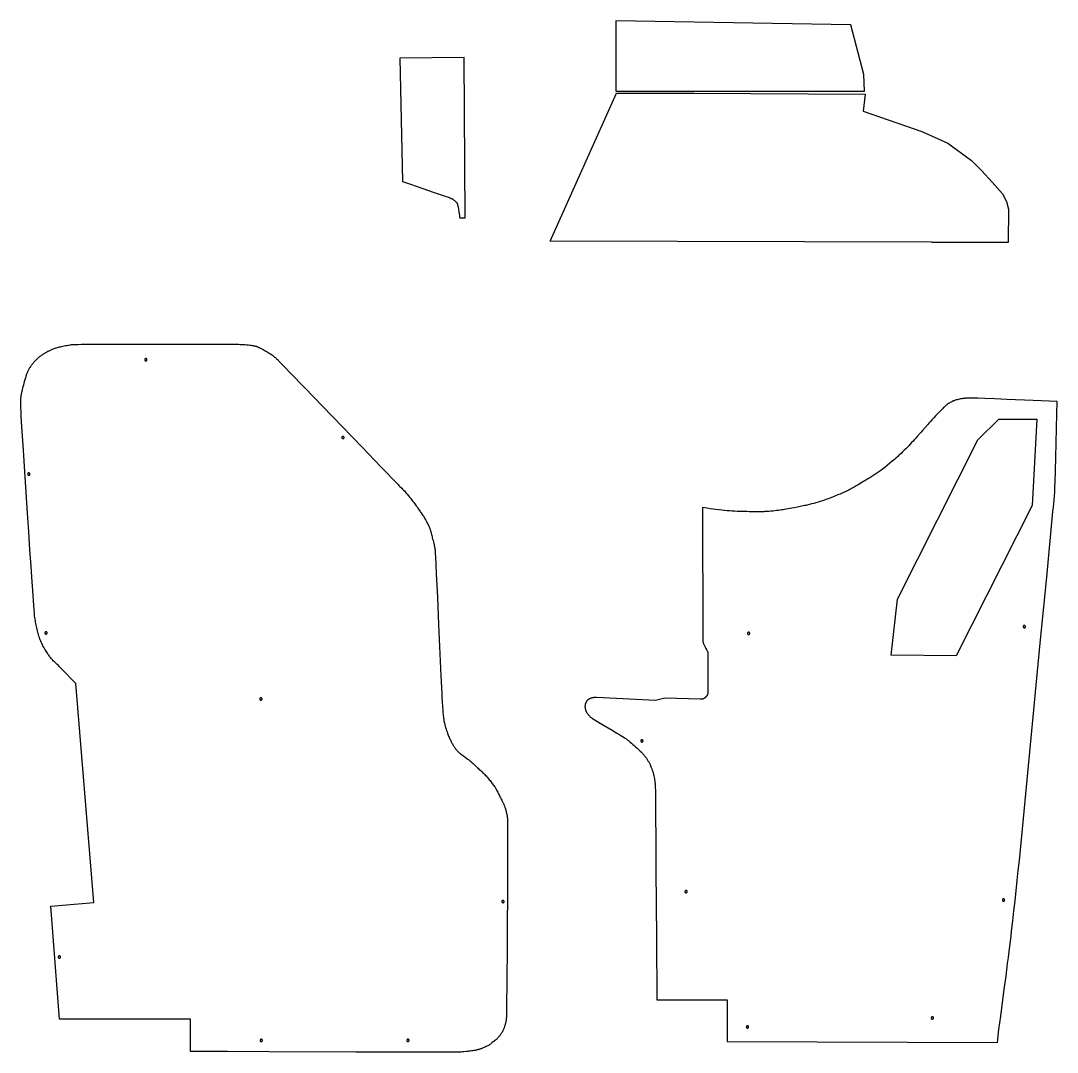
# Model space of a CAD drawing. Extents: x 0 to 7869, y -7620 to 8.
# Drawn here: x 1245 to 3016, y -7620 to -5857 of the extents above; entities that cross this region are included whole.
import ezdxf

# ---------------------------------------------------------------- set-up
doc = ezdxf.new("R2010")
doc.units = 0
doc.layers.add('Default_Layer', color=1, linetype='CONTINUOUS')

msp = doc.modelspace()

# ---------------------------------------------------------------- linework, layer by layer
at = {"layer": 'Default_Layer'}
for points in [[(2261.9, -5977.5), (2686.4, -5977.8), (2685.5, -5949.1), (2663.1, -5864.2), (2261.9, -5857.4), (2261.9, -5977.5)], [(2002.9, -5920.2), (1892.6, -5921.2), (1897.5, -6132.3), (1909.1, -6136.3), (1922.3, -6140.8), (1949.5, -6150.1), (1961.7, -6154.3), (1971.7, -6157.7), (1975.7, -6159.1), (1978.7, -6160.2), (1980.7, -6160.9), (1981.3, -6161.1), (1981.6, -6161.3), (1982.3, -6161.6), (1982.8, -6162), (1983.4, -6162.4), (1984, -6162.9), (1985.1, -6163.8), (1986.1, -6164.7), (1987.2, -6165.7), (1987.8, -6166.1), (1988.4, -6166.6), (1988.9, -6167.1), (1989.4, -6167.6), (1989.7, -6167.9), (1989.9, -6168.2), (1990.1, -6168.5), (1990.3, -6168.8), (1990.5, -6169.1), (1990.7, -6169.5), (1990.8, -6169.8), (1991, -6170.2), (1991.3, -6171), (1991.5, -6171.9), (1991.7, -6172.8), (1992, -6173.6), (1992.3, -6175.4), (1992.4, -6175.9), (1992.6, -6176.7), (1992.9, -6178.8), (1993.7, -6184.4), (1994.5, -6190.2), (1994.8, -6192.6), (1995.1, -6194.2), (2004.7, -6194.1), (2002.9, -5920.2)], [(2395.2, -5980.9), (2687.7, -5983.1), (2684.3, -6011.7), (2784.6, -6046.7), (2829.2, -6066.8), (2869.6, -6096.1), (2886.8, -6113.7), (2904.8, -6133.2), (2922.1, -6153.3), (2929.2, -6166.1), (2932.6, -6179.5), (2932.2, -6235.7), (2932.2, -6236), (2800.9, -6235.7), (2149.9, -6234), (2263.2, -5980.9), (2395.2, -5980.9)], [(1334.2, -6410.6), (1334.9, -6410.5), (1335.9, -6410.5), (1339, -6410.4), (1343.5, -6410.3), (1349.2, -6410.2), (1356, -6410.2), (1363.9, -6410.1), (1382.3, -6410), (1403.8, -6410), (1427.6, -6409.9), (1452.8, -6409.9), (1478.8, -6409.9), (1504.8, -6409.9), (1529.9, -6409.9), (1553.5, -6410), (1574.8, -6410), (1593, -6410.1), (1607.4, -6410.1), (1617.2, -6410.2), (1620.1, -6410.3), (1621.5, -6410.3), (1624.6, -6410.5), (1627.8, -6410.7), (1631, -6411), (1634.3, -6411.3), (1637.3, -6411.6), (1638.8, -6411.8), (1640.2, -6412), (1641.4, -6412.2), (1642.6, -6412.4), (1643.7, -6412.6), (1644.6, -6412.9), (1645.5, -6413.1), (1646.4, -6413.4), (1647.2, -6413.6), (1648.1, -6413.9), (1648.9, -6414.2), (1649.8, -6414.6), (1651.4, -6415.3), (1653.1, -6416), (1654.7, -6416.8), (1656.3, -6417.6), (1657.9, -6418.3), (1659.6, -6419.2), (1661.3, -6420.1), (1663, -6421.1), (1664.7, -6422.1), (1666.4, -6423.1), (1668.1, -6424.1), (1669.6, -6425.1), (1671, -6426), (1672.4, -6426.9), (1673.7, -6427.9), (1675.1, -6428.9), (1676.4, -6429.9), (1677.7, -6430.9), (1679, -6431.9), (1680.2, -6433), (1681.4, -6434.1), (1682.1, -6434.8), (1683.6, -6436.2), (1688.5, -6441.2), (1695.9, -6448.9), (1705.6, -6458.9), (1730.5, -6484.7), (1760.8, -6516.1), (1828.4, -6586.2), (1861, -6620), (1889.7, -6649.8), (1891.3, -6651.4), (1892.9, -6652.9), (1896, -6656.1), (1897.6, -6657.6), (1899.1, -6659.2), (1900.7, -6660.8), (1902.1, -6662.4), (1903.8, -6664.3), (1905.6, -6666.5), (1907.6, -6668.9), (1909.6, -6671.4), (1911.6, -6673.9), (1913.6, -6676.4), (1915.3, -6678.7), (1916.8, -6680.7), (1918.2, -6682.5), (1919.5, -6684.4), (1920.9, -6686.2), (1922.2, -6688.1), (1924.7, -6691.9), (1927.3, -6695.6), (1928.3, -6697), (1929.3, -6698.3), (1931.2, -6701), (1932.1, -6702.4), (1933.1, -6703.8), (1934, -6705.2), (1934.8, -6706.6), (1935.8, -6708.3), (1937, -6710.4), (1938.3, -6712.9), (1939.7, -6715.6), (1941, -6718.3), (1942.3, -6721), (1942.9, -6722.2), (1943.4, -6723.4), (1943.9, -6724.5), (1944.2, -6725.5), (1944.6, -6726.4), (1944.9, -6727.4), (1945.2, -6728.3), (1945.5, -6729.3), (1946, -6731.2), (1946.5, -6733.1), (1947, -6735.1), (1947.4, -6737), (1947.9, -6739), (1948.3, -6740.9), (1948.9, -6743), (1949.5, -6745.2), (1950.1, -6747.7), (1950.7, -6750.2), (1951.4, -6752.8), (1951.7, -6754.1), (1951.9, -6755.4), (1952.2, -6756.8), (1952.4, -6758.1), (1952.7, -6759.3), (1952.8, -6760.6), (1952.9, -6761.1), (1953, -6761.9), (1953.1, -6764.5), (1953.3, -6768.3), (1953.6, -6773.2), (1954.2, -6786.1), (1955, -6802.5), (1955.9, -6821.7), (1956.9, -6842.9), (1959, -6889), (1962.9, -6976.3), (1964.3, -7006.6), (1964.8, -7016), (1964.9, -7019), (1965, -7020.6), (1965.7, -7029.5), (1966.1, -7034.1), (1966.4, -7038.6), (1966.9, -7043), (1967.1, -7045.1), (1967.3, -7047.1), (1967.5, -7048.9), (1967.8, -7050.6), (1968, -7052.2), (1968.2, -7053.6), (1968.5, -7055), (1968.8, -7056.3), (1969.1, -7057.7), (1969.5, -7059.2), (1969.9, -7060.6), (1970.3, -7062), (1971.1, -7064.9), (1971.9, -7067.6), (1972.7, -7070.1), (1973.5, -7072.4), (1974.1, -7074.3), (1974.8, -7076), (1975.4, -7077.8), (1976.2, -7079.5), (1976.9, -7081.3), (1977.6, -7083), (1978.4, -7084.7), (1979.1, -7086.2), (1979.7, -7087.6), (1980.4, -7088.9), (1981.1, -7090.2), (1981.8, -7091.5), (1982.6, -7092.8), (1983.3, -7094.1), (1984.1, -7095.4), (1984.9, -7096.6), (1985.6, -7097.8), (1986.5, -7099), (1987.3, -7100.2), (1988.2, -7101.4), (1989.1, -7102.5), (1990, -7103.7), (1990.9, -7104.8), (1991.8, -7105.7), (1992.6, -7106.6), (1993.1, -7107), (1993.5, -7107.4), (1994.4, -7108.1), (1995.3, -7108.9), (1996.2, -7109.6), (1998.1, -7110.9), (1999, -7111.6), (1999.9, -7112.3), (2001.9, -7113.8), (2003.9, -7115.2), (2007.9, -7118.2), (2009.9, -7119.7), (2011.8, -7121.1), (2013.5, -7122.5), (2015.1, -7123.8), (2016.6, -7125), (2018.1, -7126.4), (2019.5, -7127.7), (2021, -7129.1), (2023.8, -7131.8), (2025.2, -7133.2), (2026.6, -7134.5), (2028, -7135.8), (2029.4, -7137.1), (2032.1, -7139.5), (2033.5, -7140.8), (2034.8, -7142.1), (2036.1, -7143.3), (2037.4, -7144.7), (2038.8, -7146.1), (2040.1, -7147.6), (2041.5, -7149.1), (2042.9, -7150.8), (2044.3, -7152.4), (2045.6, -7154), (2046.9, -7155.5), (2048, -7157), (2050.2, -7159.7), (2051.3, -7161.2), (2052.4, -7162.6), (2053.4, -7164), (2054.4, -7165.5), (2055.4, -7166.9), (2056.3, -7168.4), (2056.8, -7169.2), (2057.3, -7170), (2058.2, -7171.7), (2059.1, -7173.5), (2060, -7175.4), (2061.9, -7179.3), (2062.8, -7181.2), (2063.7, -7183.1), (2064.7, -7185), (2065.8, -7187), (2066.8, -7188.9), (2067.9, -7190.9), (2068.9, -7192.8), (2069.4, -7193.8), (2069.8, -7194.8), (2070.3, -7195.8), (2070.7, -7196.8), (2071.2, -7197.8), (2071.5, -7198.8), (2071.9, -7199.9), (2072.3, -7201.1), (2072.7, -7202.3), (2073.1, -7203.6), (2073.5, -7204.9), (2073.9, -7206.3), (2074.2, -7207.7), (2074.6, -7209.1), (2075, -7210.6), (2075.3, -7212.1), (2075.6, -7213.6), (2075.9, -7215.1), (2076.2, -7216.5), (2076.4, -7218), (2076.7, -7219.5), (2076.8, -7220.9), (2076.9, -7221.5), (2076.9, -7222.5), (2077, -7225.9), (2077, -7231), (2077, -7237.5), (2077, -7254.8), (2077, -7276.8), (2076.9, -7302.5), (2076.8, -7331), (2076.6, -7361.5), (2076.4, -7392.8), (2076.2, -7424.1), (2075.9, -7454.5), (2075.7, -7483), (2075.5, -7508.6), (2075.2, -7530.4), (2075, -7547.5), (2074.9, -7553.9), (2074.8, -7558.9), (2074.7, -7562.1), (2074.7, -7563.1), (2074.6, -7563.6), (2074.5, -7564.8), (2074.3, -7565.9), (2074, -7567.1), (2073.8, -7568.3), (2073.5, -7569.5), (2073.2, -7570.7), (2072.9, -7571.8), (2072.6, -7573), (2072.2, -7574.1), (2071.9, -7575.3), (2071.5, -7576.4), (2071.2, -7577.4), (2070.8, -7578.4), (2070.4, -7579.4), (2070, -7580.4), (2069.6, -7581.2), (2069.3, -7582.1), (2068.8, -7582.9), (2068.4, -7583.7), (2068, -7584.6), (2067.5, -7585.4), (2067, -7586.2), (2066.6, -7587), (2066.1, -7587.8), (2065.5, -7588.6), (2065, -7589.4), (2064.5, -7590.1), (2063.9, -7590.9), (2063.4, -7591.6), (2062.8, -7592.3), (2062.2, -7593), (2061.6, -7593.7), (2061, -7594.4), (2060.4, -7595.1), (2059.7, -7595.8), (2059, -7596.4), (2058.3, -7597.1), (2057.6, -7597.7), (2056.2, -7599), (2054.7, -7600.2), (2053.3, -7601.3), (2050.8, -7603.2), (2048.7, -7604.9), (2047.5, -7605.7), (2046.4, -7606.5), (2045.3, -7607.3), (2044.1, -7608), (2042.9, -7608.7), (2041.7, -7609.3), (2040.3, -7610), (2038.5, -7610.8), (2036.5, -7611.7), (2034.2, -7612.7), (2033, -7613.1), (2031.8, -7613.6), (2030.6, -7614), (2029.4, -7614.4), (2028.1, -7614.8), (2026.9, -7615.2), (2025.8, -7615.5), (2024.6, -7615.8), (2023.4, -7616.1), (2022, -7616.4), (2020.5, -7616.7), (2018.8, -7616.9), (2016.9, -7617.2), (2015, -7617.5), (2013, -7617.7), (2010.9, -7618), (2008.7, -7618.2), (2006.5, -7618.5), (2002.1, -7618.9), (1999.9, -7619.1), (1997.8, -7619.3), (1995.7, -7619.4), (1993.7, -7619.5), (1991.9, -7619.6), (1988.6, -7619.6), (1983.7, -7619.7), (1977.3, -7619.7), (1960.7, -7619.7), (1939.2, -7619.7), (1913.6, -7619.6), (1884.4, -7619.5), (1817.9, -7619.3), (1669.8, -7618.8), (1598.3, -7618.6), (1535.1, -7618.4), (1535.1, -7563), (1311.2, -7563), (1296.4, -7370.1), (1369.9, -7364), (1339.1, -6989.8), (1314.8, -6964.5), (1313.5, -6963.2), (1312.1, -6961.8), (1310.8, -6960.5), (1309.5, -6959.2), (1306.7, -6956.6), (1304, -6954), (1302.7, -6952.7), (1301.4, -6951.4), (1300.1, -6950), (1298.8, -6948.7), (1297.6, -6947.3), (1296.4, -6945.9), (1295.2, -6944.4), (1294.1, -6942.9), (1293, -6941.4), (1291.8, -6939.8), (1290.7, -6938.1), (1289.6, -6936.4), (1288.5, -6934.6), (1287.4, -6932.8), (1286.3, -6930.9), (1285.2, -6929), (1284.2, -6927), (1283.2, -6925.1), (1282.2, -6923.1), (1281.2, -6921.1), (1280.3, -6919.1), (1279.4, -6917.1), (1278.6, -6915.1), (1277.8, -6913.1), (1277.1, -6911.1), (1276.4, -6909), (1275.7, -6906.8), (1275, -6904.5), (1274.4, -6902.1), (1273.8, -6899.8), (1273.2, -6897.3), (1272.6, -6894.8), (1272.1, -6892.3), (1271.6, -6889.8), (1271.1, -6887.3), (1270.7, -6884.7), (1270.2, -6882.2), (1269.8, -6879.7), (1269.4, -6877.2), (1269, -6874.8), (1268.9, -6873.9), (1268.8, -6872.6), (1268.5, -6868.8), (1268, -6863.4), (1267.5, -6856.4), (1266.9, -6848.1), (1266.2, -6838.5), (1264.7, -6816), (1262.9, -6789.8), (1260.9, -6760.9), (1258.9, -6730.3), (1256.8, -6698.7), (1252.8, -6636.7), (1249.3, -6582.3), (1246.8, -6543), (1246.1, -6531.3), (1245.8, -6526.2), (1245.7, -6523.1), (1245.5, -6519.9), (1245.4, -6516.7), (1245.3, -6513.5), (1245.3, -6511.9), (1245.2, -6510.4), (1245.2, -6508.8), (1245.3, -6507.3), (1245.3, -6505.8), (1245.4, -6504.3), (1245.5, -6502.9), (1245.6, -6501.4), (1245.7, -6500), (1245.9, -6498.7), (1246.1, -6497.3), (1246.4, -6495.9), (1246.6, -6494.5), (1246.9, -6493.1), (1247.2, -6491.7), (1247.5, -6490.4), (1248.2, -6487.6), (1248.8, -6484.9), (1249.6, -6482.2), (1250.3, -6479.5), (1251.1, -6476.6), (1251.9, -6473.5), (1252.8, -6470.3), (1253.8, -6467.1), (1254.3, -6465.5), (1254.8, -6463.9), (1255.3, -6462.4), (1255.8, -6460.9), (1256.4, -6459.5), (1256.9, -6458.1), (1257.4, -6456.8), (1258, -6455.6), (1258.6, -6454.5), (1259.1, -6453.4), (1259.7, -6452.3), (1260.4, -6451.2), (1261, -6450.1), (1261.7, -6449), (1262.3, -6447.9), (1263, -6446.9), (1263.8, -6445.8), (1264.5, -6444.8), (1265.2, -6443.8), (1266, -6442.8), (1266.8, -6441.8), (1267.6, -6440.8), (1268.4, -6439.9), (1269.3, -6438.9), (1270.2, -6438), (1271.1, -6437.1), (1272.1, -6436.1), (1273.1, -6435.2), (1274.1, -6434.3), (1275.2, -6433.3), (1276.3, -6432.4), (1277.4, -6431.5), (1278.6, -6430.7), (1279.7, -6429.8), (1280.8, -6429), (1282, -6428.2), (1283.1, -6427.4), (1284.2, -6426.7), (1285.2, -6425.9), (1286.3, -6425.3), (1287.3, -6424.6), (1288.4, -6424), (1289.4, -6423.4), (1290.5, -6422.8), (1291.5, -6422.2), (1292.6, -6421.7), (1293.7, -6421.1), (1294.8, -6420.6), (1295.9, -6420.1), (1297, -6419.6), (1298.1, -6419.1), (1299.2, -6418.6), (1300.4, -6418.2), (1301.5, -6417.8), (1302.6, -6417.3), (1303.8, -6416.9), (1305, -6416.5), (1306.4, -6416.1), (1308, -6415.7), (1309.7, -6415.2), (1311.5, -6414.8), (1313.4, -6414.3), (1315.4, -6413.8), (1317.4, -6413.4), (1319.5, -6412.9), (1321.7, -6412.5), (1323.8, -6412.1), (1326, -6411.7), (1328.1, -6411.4), (1330.2, -6411.1), (1332.2, -6410.8), (1334.2, -6410.6)], [(1460.9, -6436.7), (1460.9, -6436.5), (1460.9, -6436.3), (1460.9, -6436.1), (1460.8, -6435.9), (1460.7, -6435.7), (1460.6, -6435.6), (1460.5, -6435.4), (1460.4, -6435.3), (1460.2, -6435.1), (1460.1, -6435), (1459.9, -6434.9), (1459.7, -6434.8), (1459.5, -6434.8), (1459.3, -6434.7), (1459.1, -6434.7), (1458.9, -6434.7), (1458.7, -6434.7), (1458.5, -6434.7), (1458.3, -6434.8), (1458.2, -6434.8), (1458, -6434.9), (1457.8, -6435), (1457.7, -6435.1), (1457.5, -6435.3), (1457.4, -6435.4), (1457.3, -6435.6), (1457.2, -6435.7), (1457.1, -6435.9), (1457, -6436.1), (1457, -6436.3), (1457, -6436.5), (1456.9, -6436.7), (1457, -6436.9), (1457, -6437.1), (1457, -6437.3), (1457.1, -6437.5), (1457.2, -6437.6), (1457.3, -6437.8), (1457.4, -6438), (1457.5, -6438.1), (1457.7, -6438.2), (1457.8, -6438.3), (1458, -6438.4), (1458.2, -6438.5), (1458.3, -6438.6), (1458.5, -6438.6), (1458.7, -6438.7), (1458.9, -6438.7), (1459.1, -6438.7), (1459.3, -6438.6), (1459.5, -6438.6), (1459.7, -6438.5), (1459.9, -6438.4), (1460.1, -6438.3), (1460.2, -6438.2), (1460.4, -6438.1), (1460.5, -6438), (1460.6, -6437.8), (1460.7, -6437.6), (1460.8, -6437.5), (1460.9, -6437.3), (1460.9, -6437.1), (1460.9, -6436.9), (1460.9, -6436.7)], [(2409.9, -6688.8), (2410, -6725), (2410.1, -6763.3), (2410.2, -6837.5), (2410.3, -6869.4), (2410.4, -6894.9), (2410.4, -6904.7), (2410.5, -6912.1), (2410.6, -6916.8), (2410.6, -6918.2), (2410.6, -6918.7), (2410.8, -6919.3), (2410.9, -6919.8), (2411.1, -6920.3), (2411.3, -6920.8), (2411.7, -6921.8), (2412.2, -6922.9), (2412.7, -6923.8), (2413.2, -6924.8), (2413.6, -6925.7), (2414, -6926.5), (2415.7, -6930), (2416.4, -6931.7), (2417, -6932.9), (2417.3, -6933.4), (2417.6, -6933.8), (2418.2, -6934.8), (2418.5, -6935.3), (2418.7, -6935.7), (2418.9, -6936.1), (2419, -6936.5), (2419.1, -6936.9), (2419.1, -6937.2), (2419.1, -6937.6), (2419.1, -6937.9), (2419.1, -6938.6), (2419.1, -6939), (2419, -6939.3), (2419, -7006.5), (2418.9, -7007.1), (2418.8, -7007.7), (2418.6, -7008.2), (2418.4, -7008.7), (2418.1, -7009.2), (2417.9, -7009.7), (2417.6, -7010.2), (2417.3, -7010.7), (2417, -7011.2), (2416.6, -7011.6), (2416.3, -7012), (2415.9, -7012.5), (2415.5, -7012.9), (2415.1, -7013.2), (2414.7, -7013.6), (2414.3, -7014), (2413.8, -7014.3), (2413.4, -7014.6), (2412.9, -7014.9), (2412.4, -7015.2), (2411.9, -7015.4), (2411.4, -7015.7), (2410.9, -7015.9), (2410.3, -7016.1), (2409.8, -7016.2), (2409.3, -7016.4), (2408.7, -7016.5), (2408.2, -7016.6), (2407.6, -7016.7), (2407.1, -7016.7), (2406.5, -7016.7), (2405.9, -7016.7), (2345.3, -7014.7), (2329.6, -7018.8), (2228.5, -7013.6), (2227.4, -7013.6), (2226.3, -7013.6), (2225.2, -7013.7), (2224.2, -7013.8), (2223.2, -7013.9), (2222.2, -7014.1), (2221.3, -7014.3), (2220.4, -7014.5), (2219.6, -7014.8), (2218.8, -7015), (2218, -7015.4), (2217.2, -7015.7), (2216.5, -7016.1), (2215.8, -7016.5), (2215.2, -7016.9), (2214.6, -7017.4), (2214, -7017.8), (2213.4, -7018.3), (2212.9, -7018.8), (2212.5, -7019.4), (2212, -7019.9), (2211.6, -7020.5), (2211.2, -7021.1), (2210.9, -7021.7), (2210.5, -7022.3), (2210.3, -7023), (2210, -7023.6), (2209.8, -7024.3), (2209.6, -7025), (2209.5, -7025.7), (2209.3, -7026.4), (2209.2, -7027.1), (2209.2, -7027.8), (2209.1, -7028.6), (2209.1, -7029.3), (2209.2, -7030), (2209.2, -7030.8), (2209.3, -7031.5), (2209.4, -7032.3), (2209.6, -7033), (2209.8, -7033.8), (2210, -7034.5), (2210.2, -7035.3), (2210.5, -7036), (2210.8, -7036.8), (2211.1, -7037.5), (2211.5, -7038.3), (2211.9, -7039), (2212.3, -7039.7), (2212.7, -7040.5), (2213.2, -7041.2), (2213.7, -7041.9), (2214.3, -7042.6), (2214.8, -7043.3), (2215.4, -7043.9), (2216, -7044.6), (2216.7, -7045.2), (2217.3, -7045.9), (2218, -7046.5), (2218.7, -7047.1), (2219.5, -7047.7), (2220.3, -7048.2), (2221.1, -7048.8), (2221.9, -7049.3), (2221.8, -7049.4), (2229.5, -7054), (2238, -7059.1), (2255.4, -7069.5), (2263.4, -7074.3), (2267, -7076.5), (2270.3, -7078.5), (2273.3, -7080.3), (2275.8, -7081.9), (2277.8, -7083.2), (2278.7, -7083.8), (2279.3, -7084.3), (2280.5, -7085.1), (2281.7, -7086), (2282.9, -7086.9), (2284.1, -7087.9), (2286.5, -7089.8), (2288.8, -7091.7), (2291.1, -7093.7), (2293.3, -7095.6), (2295.4, -7097.6), (2297.4, -7099.5), (2299.4, -7101.3), (2301.5, -7103.3), (2303.5, -7105.2), (2305.5, -7107.2), (2306.5, -7108.2), (2307.4, -7109.2), (2308.3, -7110.2), (2309.2, -7111.2), (2310.1, -7112.2), (2311, -7113.2), (2311.8, -7114.3), (2312.5, -7115.3), (2313.3, -7116.3), (2314, -7117.3), (2314.7, -7118.4), (2315.4, -7119.4), (2316.1, -7120.5), (2316.7, -7121.6), (2317.4, -7122.7), (2318, -7123.8), (2318.6, -7124.9), (2319.2, -7126), (2319.7, -7127.2), (2320.3, -7128.3), (2320.8, -7129.5), (2321.3, -7130.6), (2321.8, -7131.8), (2322.3, -7132.9), (2322.8, -7134.1), (2323.3, -7135.3), (2323.7, -7136.5), (2324.1, -7137.8), (2324.5, -7139), (2324.9, -7140.3), (2325.3, -7141.6), (2325.7, -7142.8), (2326, -7144.1), (2326.3, -7145.4), (2326.7, -7146.7), (2326.9, -7147.9), (2327.5, -7150.4), (2327.9, -7152.8), (2328.1, -7154), (2328.3, -7155.2), (2328.5, -7156.4), (2328.6, -7157.6), (2328.7, -7158.8), (2328.8, -7160), (2329, -7162.5), (2329.1, -7164.9), (2329.2, -7167.3), (2329.4, -7172.2), (2329.5, -7173.4), (2329.5, -7175.9), (2329.6, -7184.5), (2329.8, -7213.9), (2330.1, -7256.5), (2330.4, -7308.4), (2331.1, -7424.3), (2331.7, -7530.1), (2452.1, -7530.2), (2452.1, -7601.5), (2913.5, -7603.1), (2916.3, -7581), (2919.3, -7558.1), (2925.4, -7512), (2928.3, -7489.6), (2931.1, -7468.1), (2932.4, -7457.9), (2933.6, -7448.1), (2934.8, -7438.7), (2935.9, -7429.8), (2936.9, -7421.2), (2937.9, -7412.6), (2939.9, -7395.4), (2941.8, -7378.2), (2943.7, -7360.9), (2947.4, -7326.5), (2949.3, -7309.2), (2951.2, -7292), (2986.5, -6920.9), (2998.3, -6808.2), (3008.5, -6695.7), (3008.8, -6692.1), (3009.2, -6688.5), (3010, -6681.4), (3010.4, -6677.8), (3010.8, -6674.2), (3011.1, -6670.6), (3011.2, -6668.8), (3011.4, -6667), (3011.5, -6664.3), (3011.7, -6659.6), (3011.9, -6653.3), (3012.1, -6645.6), (3012.7, -6626.4), (3013.3, -6603.7), (3014.6, -6553.7), (3015.3, -6529.5), (3015.9, -6507.8), (2974.6, -6506.2), (2929.5, -6504.4), (2909.1, -6503.6), (2892.1, -6503), (2879.9, -6502.5), (2876, -6502.4), (2873.9, -6502.4), (2868.9, -6502.3), (2866.3, -6502.3), (2863.7, -6502.4), (2861.2, -6502.4), (2858.8, -6502.5), (2857.7, -6502.6), (2856.6, -6502.7), (2855.6, -6502.8), (2854.6, -6502.9), (2852.6, -6503.2), (2850.7, -6503.5), (2848.7, -6503.9), (2846.8, -6504.3), (2844.9, -6504.8), (2844, -6505.1), (2843.1, -6505.3), (2842.2, -6505.6), (2841.3, -6505.9), (2840.4, -6506.3), (2839.6, -6506.6), (2838.7, -6506.9), (2837.9, -6507.3), (2837.1, -6507.6), (2836.3, -6508), (2835.5, -6508.4), (2834.7, -6508.8), (2833.9, -6509.3), (2833.1, -6509.7), (2831.5, -6510.6), (2830, -6511.6), (2828.5, -6512.6), (2827.1, -6513.6), (2826.3, -6514.2), (2825.5, -6514.9), (2824.6, -6515.7), (2823.7, -6516.5), (2822.8, -6517.4), (2821.8, -6518.4), (2819.8, -6520.4), (2817.8, -6522.5), (2815.7, -6524.6), (2813.8, -6526.6), (2812, -6528.5), (2808.5, -6532), (2805.1, -6535.6), (2801.8, -6539.2), (2798.5, -6542.8), (2796.7, -6544.8), (2794.7, -6547.1), (2790.4, -6552.1), (2785.8, -6557.5), (2783.5, -6560.1), (2781.3, -6562.7), (2776.7, -6567.7), (2774.4, -6570.3), (2771.9, -6572.9), (2769.5, -6575.6), (2767, -6578.2), (2764.5, -6580.8), (2762.1, -6583.4), (2757, -6588.5), (2754.4, -6591.2), (2751.7, -6593.8), (2749, -6596.5), (2746.3, -6599.1), (2744.9, -6600.4), (2743.5, -6601.7), (2742.2, -6603), (2740.8, -6604.2), (2739.3, -6605.5), (2737.6, -6606.9), (2733.9, -6610.1), (2729.8, -6613.5), (2725.5, -6617), (2721.1, -6620.5), (2718.9, -6622.2), (2716.8, -6623.8), (2714.8, -6625.3), (2712.8, -6626.8), (2711, -6628.2), (2709.3, -6629.4), (2707.6, -6630.5), (2706, -6631.6), (2704.3, -6632.8), (2702.6, -6633.9), (2700.9, -6634.9), (2699.2, -6636), (2695.7, -6638.1), (2692.3, -6640.2), (2688.9, -6642.2), (2682.2, -6646.2), (2675.6, -6650.1), (2672.3, -6652), (2669, -6654), (2665.7, -6655.9), (2664, -6656.8), (2662.4, -6657.7), (2660.7, -6658.6), (2659, -6659.5), (2657.3, -6660.4), (2655.6, -6661.2), (2653.7, -6662.1), (2651.7, -6663), (2649.6, -6663.9), (2647.3, -6664.9), (2644.9, -6666), (2642.4, -6667), (2637.2, -6669.1), (2632.1, -6671.2), (2627.1, -6673.1), (2624.7, -6674), (2622.5, -6674.8), (2620.4, -6675.6), (2618.5, -6676.2), (2614.8, -6677.5), (2611.1, -6678.7), (2607.4, -6679.8), (2603.7, -6680.9), (2600, -6681.9), (2596.3, -6682.9), (2592.5, -6683.9), (2588.8, -6684.8), (2586.7, -6685.3), (2584.3, -6685.8), (2581.6, -6686.4), (2578.7, -6687), (2572.3, -6688.3), (2565.6, -6689.6), (2559, -6690.8), (2552.7, -6692), (2549.9, -6692.4), (2547.4, -6692.9), (2545.1, -6693.2), (2543.3, -6693.5), (2539.9, -6694), (2536.5, -6694.4), (2533.2, -6694.8), (2529.8, -6695.1), (2526.4, -6695.4), (2523, -6695.7), (2519.7, -6695.9), (2516.3, -6696.1), (2514.5, -6696.2), (2512.8, -6696.2), (2509.1, -6696.3), (2505.2, -6696.4), (2501.3, -6696.4), (2497.3, -6696.3), (2493.3, -6696.3), (2489.3, -6696.2), (2485.4, -6696.1), (2481.4, -6696), (2477.4, -6695.9), (2473.2, -6695.7), (2468.9, -6695.6), (2464.6, -6695.3), (2460.3, -6695.1), (2456.1, -6694.8), (2454, -6694.6), (2451.9, -6694.5), (2447.5, -6694), (2442.8, -6693.5), (2437.9, -6693), (2432.9, -6692.3), (2427.9, -6691.7), (2422.9, -6691), (2418.1, -6690.2), (2413.6, -6689.5), (2409.9, -6688.8)], [(2916.3, -6538.2), (2981.1, -6538), (2973, -6685.3), (2842.9, -6942.6), (2732.2, -6941.1), (2742.9, -6845.4), (2879.9, -6573.4), (2916.3, -6538.2)], [(1797.5, -6569.5), (1797.5, -6569.3), (1797.5, -6569.1), (1797.5, -6568.9), (1797.4, -6568.7), (1797.3, -6568.5), (1797.2, -6568.4), (1797.1, -6568.2), (1797, -6568.1), (1796.8, -6567.9), (1796.7, -6567.8), (1796.5, -6567.7), (1796.3, -6567.6), (1796.1, -6567.6), (1795.9, -6567.5), (1795.7, -6567.5), (1795.5, -6567.5), (1795.3, -6567.5), (1795.1, -6567.5), (1794.9, -6567.6), (1794.8, -6567.6), (1794.6, -6567.7), (1794.4, -6567.8), (1794.3, -6567.9), (1794.1, -6568.1), (1794, -6568.2), (1793.9, -6568.4), (1793.8, -6568.5), (1793.7, -6568.7), (1793.6, -6568.9), (1793.6, -6569.1), (1793.6, -6569.3), (1793.5, -6569.5), (1793.6, -6569.7), (1793.6, -6569.9), (1793.6, -6570.1), (1793.7, -6570.3), (1793.8, -6570.4), (1793.9, -6570.6), (1794, -6570.8), (1794.1, -6570.9), (1794.3, -6571), (1794.4, -6571.1), (1794.6, -6571.2), (1794.8, -6571.3), (1794.9, -6571.4), (1795.1, -6571.4), (1795.3, -6571.5), (1795.5, -6571.5), (1795.7, -6571.5), (1795.9, -6571.4), (1796.1, -6571.4), (1796.3, -6571.3), (1796.5, -6571.2), (1796.7, -6571.1), (1796.8, -6571), (1797, -6570.9), (1797.1, -6570.8), (1797.2, -6570.6), (1797.3, -6570.4), (1797.4, -6570.3), (1797.5, -6570.1), (1797.5, -6569.9), (1797.5, -6569.7), (1797.5, -6569.5)], [(1261, -6631.9), (1261, -6631.7), (1261, -6631.5), (1261, -6631.3), (1260.9, -6631.2), (1260.8, -6631), (1260.7, -6630.8), (1260.6, -6630.7), (1260.5, -6630.5), (1260.3, -6630.4), (1260.2, -6630.3), (1260, -6630.2), (1259.8, -6630.1), (1259.6, -6630), (1259.4, -6630), (1259.2, -6629.9), (1259, -6629.9), (1258.8, -6629.9), (1258.6, -6630), (1258.4, -6630), (1258.3, -6630.1), (1258.1, -6630.2), (1257.9, -6630.3), (1257.8, -6630.4), (1257.6, -6630.5), (1257.5, -6630.7), (1257.4, -6630.8), (1257.3, -6631), (1257.2, -6631.2), (1257.1, -6631.3), (1257.1, -6631.5), (1257.1, -6631.7), (1257, -6631.9), (1257.1, -6632.1), (1257.1, -6632.3), (1257.1, -6632.5), (1257.2, -6632.7), (1257.3, -6632.9), (1257.4, -6633), (1257.5, -6633.2), (1257.6, -6633.3), (1257.8, -6633.5), (1257.9, -6633.6), (1258.1, -6633.7), (1258.3, -6633.8), (1258.4, -6633.8), (1258.6, -6633.9), (1258.8, -6633.9), (1259, -6633.9), (1259.2, -6633.9), (1259.4, -6633.9), (1259.6, -6633.8), (1259.8, -6633.8), (1260, -6633.7), (1260.2, -6633.6), (1260.3, -6633.5), (1260.5, -6633.3), (1260.6, -6633.2), (1260.7, -6633), (1260.8, -6632.9), (1260.9, -6632.7), (1261, -6632.5), (1261, -6632.3), (1261, -6632.1), (1261, -6631.9)], [(1290.4, -6903.2), (1290.4, -6903), (1290.4, -6902.8), (1290.4, -6902.6), (1290.3, -6902.4), (1290.2, -6902.3), (1290.1, -6902.1), (1290, -6901.9), (1289.9, -6901.8), (1289.7, -6901.7), (1289.6, -6901.6), (1289.4, -6901.5), (1289.2, -6901.4), (1289, -6901.3), (1288.8, -6901.3), (1288.6, -6901.2), (1288.4, -6901.2), (1288.2, -6901.2), (1288, -6901.3), (1287.8, -6901.3), (1287.7, -6901.4), (1287.5, -6901.5), (1287.3, -6901.6), (1287.2, -6901.7), (1287, -6901.8), (1286.9, -6901.9), (1286.8, -6902.1), (1286.7, -6902.3), (1286.6, -6902.4), (1286.5, -6902.6), (1286.5, -6902.8), (1286.5, -6903), (1286.4, -6903.2), (1286.5, -6903.4), (1286.5, -6903.6), (1286.5, -6903.8), (1286.6, -6904), (1286.7, -6904.2), (1286.8, -6904.3), (1286.9, -6904.5), (1287, -6904.6), (1287.2, -6904.8), (1287.3, -6904.9), (1287.5, -6905), (1287.7, -6905.1), (1287.8, -6905.1), (1288, -6905.2), (1288.2, -6905.2), (1288.4, -6905.2), (1288.6, -6905.2), (1288.8, -6905.2), (1289, -6905.1), (1289.2, -6905.1), (1289.4, -6905), (1289.6, -6904.9), (1289.7, -6904.8), (1289.9, -6904.6), (1290, -6904.5), (1290.1, -6904.3), (1290.2, -6904.2), (1290.3, -6904), (1290.4, -6903.8), (1290.4, -6903.6), (1290.4, -6903.4), (1290.4, -6903.2)], [(2490.6, -6904), (2490.6, -6903.8), (2490.5, -6903.6), (2490.5, -6903.4), (2490.4, -6903.2), (2490.3, -6903.1), (2490.2, -6902.9), (2490.1, -6902.7), (2490, -6902.6), (2489.8, -6902.5), (2489.7, -6902.4), (2489.5, -6902.3), (2489.3, -6902.2), (2489.2, -6902.1), (2489, -6902.1), (2488.8, -6902), (2488.6, -6902), (2488.4, -6902), (2488.2, -6902.1), (2488, -6902.1), (2487.8, -6902.2), (2487.6, -6902.3), (2487.4, -6902.4), (2487.3, -6902.5), (2487.2, -6902.6), (2487, -6902.7), (2486.9, -6902.9), (2486.8, -6903.1), (2486.7, -6903.2), (2486.7, -6903.4), (2486.6, -6903.6), (2486.6, -6903.8), (2486.6, -6904), (2486.6, -6904.2), (2486.6, -6904.4), (2486.7, -6904.6), (2486.7, -6904.8), (2486.8, -6905), (2486.9, -6905.1), (2487, -6905.3), (2487.2, -6905.4), (2487.3, -6905.6), (2487.4, -6905.7), (2487.6, -6905.8), (2487.8, -6905.9), (2488, -6905.9), (2488.2, -6906), (2488.4, -6906), (2488.6, -6906), (2488.8, -6906), (2489, -6906), (2489.2, -6905.9), (2489.3, -6905.9), (2489.5, -6905.8), (2489.7, -6905.7), (2489.8, -6905.6), (2490, -6905.4), (2490.1, -6905.3), (2490.2, -6905.1), (2490.3, -6905), (2490.4, -6904.8), (2490.5, -6904.6), (2490.5, -6904.4), (2490.6, -6904.2), (2490.6, -6904)], [(2961.6, -6892.4), (2961.6, -6892.2), (2961.5, -6892), (2961.5, -6891.9), (2961.4, -6891.7), (2961.3, -6891.5), (2961.2, -6891.3), (2961.1, -6891.2), (2961, -6891), (2960.8, -6890.9), (2960.7, -6890.8), (2960.5, -6890.7), (2960.3, -6890.6), (2960.2, -6890.5), (2960, -6890.5), (2959.8, -6890.5), (2959.6, -6890.4), (2959.4, -6890.5), (2959.2, -6890.5), (2959, -6890.5), (2958.8, -6890.6), (2958.6, -6890.7), (2958.4, -6890.8), (2958.3, -6890.9), (2958.2, -6891), (2958, -6891.2), (2957.9, -6891.3), (2957.8, -6891.5), (2957.7, -6891.7), (2957.7, -6891.9), (2957.6, -6892), (2957.6, -6892.2), (2957.6, -6892.4), (2957.6, -6892.7), (2957.6, -6892.8), (2957.7, -6893), (2957.7, -6893.2), (2957.8, -6893.4), (2957.9, -6893.6), (2958, -6893.7), (2958.2, -6893.9), (2958.3, -6894), (2958.4, -6894.1), (2958.6, -6894.2), (2958.8, -6894.3), (2959, -6894.4), (2959.2, -6894.4), (2959.4, -6894.4), (2959.6, -6894.4), (2959.8, -6894.4), (2960, -6894.4), (2960.2, -6894.4), (2960.3, -6894.3), (2960.5, -6894.2), (2960.7, -6894.1), (2960.8, -6894), (2961, -6893.9), (2961.1, -6893.7), (2961.2, -6893.6), (2961.3, -6893.4), (2961.4, -6893.2), (2961.5, -6893), (2961.5, -6892.8), (2961.6, -6892.7), (2961.6, -6892.4)], [(1657.4, -7016.2), (1657.4, -7016), (1657.4, -7015.8), (1657.4, -7015.6), (1657.3, -7015.4), (1657.2, -7015.2), (1657.1, -7015.1), (1657, -7014.9), (1656.9, -7014.8), (1656.7, -7014.6), (1656.6, -7014.5), (1656.4, -7014.4), (1656.2, -7014.3), (1656, -7014.3), (1655.8, -7014.2), (1655.6, -7014.2), (1655.4, -7014.2), (1655.2, -7014.2), (1655, -7014.2), (1654.8, -7014.3), (1654.7, -7014.3), (1654.5, -7014.4), (1654.3, -7014.5), (1654.2, -7014.6), (1654, -7014.8), (1653.9, -7014.9), (1653.8, -7015.1), (1653.7, -7015.2), (1653.6, -7015.4), (1653.5, -7015.6), (1653.5, -7015.8), (1653.5, -7016), (1653.4, -7016.2), (1653.5, -7016.4), (1653.5, -7016.6), (1653.5, -7016.8), (1653.6, -7016.9), (1653.7, -7017.1), (1653.8, -7017.3), (1653.9, -7017.4), (1654, -7017.6), (1654.2, -7017.7), (1654.3, -7017.8), (1654.5, -7017.9), (1654.7, -7018), (1654.8, -7018.1), (1655, -7018.1), (1655.2, -7018.2), (1655.4, -7018.2), (1655.6, -7018.2), (1655.8, -7018.1), (1656, -7018.1), (1656.2, -7018), (1656.4, -7017.9), (1656.6, -7017.8), (1656.7, -7017.7), (1656.9, -7017.6), (1657, -7017.4), (1657.1, -7017.3), (1657.2, -7017.1), (1657.3, -7016.9), (1657.4, -7016.8), (1657.4, -7016.6), (1657.4, -7016.4), (1657.4, -7016.2)], [(2308.3, -7087.7), (2308.3, -7087.5), (2308.3, -7087.3), (2308.2, -7087.1), (2308.2, -7086.9), (2308.1, -7086.7), (2308, -7086.6), (2307.9, -7086.4), (2307.8, -7086.3), (2307.6, -7086.1), (2307.5, -7086), (2307.3, -7085.9), (2307.1, -7085.8), (2306.9, -7085.8), (2306.7, -7085.7), (2306.5, -7085.7), (2306.3, -7085.7), (2306.1, -7085.7), (2305.9, -7085.7), (2305.7, -7085.8), (2305.6, -7085.8), (2305.4, -7085.9), (2305.2, -7086), (2305.1, -7086.1), (2304.9, -7086.3), (2304.8, -7086.4), (2304.7, -7086.6), (2304.6, -7086.7), (2304.5, -7086.9), (2304.4, -7087.1), (2304.4, -7087.3), (2304.3, -7087.5), (2304.3, -7087.7), (2304.3, -7087.9), (2304.4, -7088.1), (2304.4, -7088.3), (2304.5, -7088.5), (2304.6, -7088.6), (2304.7, -7088.8), (2304.8, -7089), (2304.9, -7089.1), (2305.1, -7089.2), (2305.2, -7089.3), (2305.4, -7089.4), (2305.6, -7089.5), (2305.7, -7089.6), (2305.9, -7089.6), (2306.1, -7089.7), (2306.3, -7089.7), (2306.5, -7089.7), (2306.7, -7089.6), (2306.9, -7089.6), (2307.1, -7089.5), (2307.3, -7089.4), (2307.5, -7089.3), (2307.6, -7089.2), (2307.8, -7089.1), (2307.9, -7089), (2308, -7088.8), (2308.1, -7088.6), (2308.2, -7088.5), (2308.2, -7088.3), (2308.3, -7088.1), (2308.3, -7087.9), (2308.3, -7087.7)], [(2383.7, -7345.2), (2383.7, -7345), (2383.7, -7344.8), (2383.6, -7344.6), (2383.6, -7344.4), (2383.5, -7344.3), (2383.4, -7344.1), (2383.3, -7343.9), (2383.2, -7343.8), (2383, -7343.7), (2382.9, -7343.6), (2382.7, -7343.5), (2382.5, -7343.4), (2382.3, -7343.3), (2382.1, -7343.3), (2381.9, -7343.2), (2381.7, -7343.2), (2381.5, -7343.2), (2381.3, -7343.3), (2381.1, -7343.3), (2381, -7343.4), (2380.8, -7343.5), (2380.6, -7343.6), (2380.5, -7343.7), (2380.3, -7343.8), (2380.2, -7343.9), (2380.1, -7344.1), (2380, -7344.3), (2379.9, -7344.4), (2379.8, -7344.6), (2379.8, -7344.8), (2379.7, -7345), (2379.7, -7345.2), (2379.7, -7345.4), (2379.8, -7345.6), (2379.8, -7345.8), (2379.9, -7346), (2380, -7346.2), (2380.1, -7346.3), (2380.2, -7346.5), (2380.3, -7346.6), (2380.5, -7346.8), (2380.6, -7346.9), (2380.8, -7347), (2381, -7347.1), (2381.1, -7347.1), (2381.3, -7347.2), (2381.5, -7347.2), (2381.7, -7347.2), (2381.9, -7347.2), (2382.1, -7347.2), (2382.3, -7347.1), (2382.5, -7347.1), (2382.7, -7347), (2382.9, -7346.9), (2383, -7346.8), (2383.2, -7346.6), (2383.3, -7346.5), (2383.4, -7346.3), (2383.5, -7346.2), (2383.6, -7346), (2383.6, -7345.8), (2383.7, -7345.6), (2383.7, -7345.4), (2383.7, -7345.2)], [(2070.9, -7362.2), (2070.9, -7362), (2070.9, -7361.8), (2070.9, -7361.6), (2070.8, -7361.5), (2070.7, -7361.3), (2070.6, -7361.1), (2070.5, -7361), (2070.4, -7360.8), (2070.2, -7360.7), (2070.1, -7360.6), (2069.9, -7360.5), (2069.7, -7360.4), (2069.5, -7360.3), (2069.3, -7360.3), (2069.1, -7360.2), (2068.9, -7360.2), (2068.7, -7360.2), (2068.5, -7360.3), (2068.3, -7360.3), (2068.2, -7360.4), (2068, -7360.5), (2067.8, -7360.6), (2067.7, -7360.7), (2067.5, -7360.8), (2067.4, -7361), (2067.3, -7361.1), (2067.2, -7361.3), (2067.1, -7361.5), (2067, -7361.6), (2067, -7361.8), (2067, -7362), (2066.9, -7362.2), (2067, -7362.4), (2067, -7362.6), (2067, -7362.8), (2067.1, -7363), (2067.2, -7363.2), (2067.3, -7363.3), (2067.4, -7363.5), (2067.5, -7363.6), (2067.7, -7363.8), (2067.8, -7363.9), (2068, -7364), (2068.2, -7364.1), (2068.3, -7364.1), (2068.5, -7364.2), (2068.7, -7364.2), (2068.9, -7364.2), (2069.1, -7364.2), (2069.3, -7364.2), (2069.5, -7364.1), (2069.7, -7364.1), (2069.9, -7364), (2070.1, -7363.9), (2070.2, -7363.8), (2070.4, -7363.6), (2070.5, -7363.5), (2070.6, -7363.3), (2070.7, -7363.2), (2070.8, -7363), (2070.9, -7362.8), (2070.9, -7362.6), (2070.9, -7362.4), (2070.9, -7362.2)], [(2926.1, -7359.7), (2926.1, -7359.5), (2926, -7359.3), (2926, -7359.1), (2925.9, -7358.9), (2925.8, -7358.8), (2925.7, -7358.6), (2925.6, -7358.4), (2925.5, -7358.3), (2925.3, -7358.2), (2925.2, -7358.1), (2925, -7358), (2924.8, -7357.9), (2924.7, -7357.8), (2924.5, -7357.8), (2924.3, -7357.7), (2924.1, -7357.7), (2923.9, -7357.7), (2923.7, -7357.8), (2923.5, -7357.8), (2923.3, -7357.9), (2923.1, -7358), (2922.9, -7358.1), (2922.8, -7358.2), (2922.7, -7358.3), (2922.5, -7358.4), (2922.4, -7358.6), (2922.3, -7358.8), (2922.2, -7358.9), (2922.2, -7359.1), (2922.1, -7359.3), (2922.1, -7359.5), (2922.1, -7359.7), (2922.1, -7359.9), (2922.1, -7360.1), (2922.2, -7360.3), (2922.2, -7360.5), (2922.3, -7360.7), (2922.4, -7360.8), (2922.5, -7361), (2922.7, -7361.1), (2922.8, -7361.3), (2922.9, -7361.4), (2923.1, -7361.5), (2923.3, -7361.6), (2923.5, -7361.6), (2923.7, -7361.7), (2923.9, -7361.7), (2924.1, -7361.7), (2924.3, -7361.7), (2924.5, -7361.7), (2924.7, -7361.6), (2924.8, -7361.6), (2925, -7361.5), (2925.2, -7361.4), (2925.3, -7361.3), (2925.5, -7361.1), (2925.6, -7361), (2925.7, -7360.8), (2925.8, -7360.7), (2925.9, -7360.5), (2926, -7360.3), (2926, -7360.1), (2926.1, -7359.9), (2926.1, -7359.7)], [(1313.3, -7456.9), (1313.3, -7456.7), (1313.3, -7456.5), (1313.3, -7456.3), (1313.2, -7456.2), (1313.1, -7456), (1313, -7455.8), (1312.9, -7455.7), (1312.8, -7455.5), (1312.6, -7455.4), (1312.5, -7455.3), (1312.3, -7455.2), (1312.1, -7455.1), (1311.9, -7455), (1311.7, -7455), (1311.5, -7454.9), (1311.3, -7454.9), (1311.1, -7454.9), (1310.9, -7455), (1310.7, -7455), (1310.6, -7455.1), (1310.4, -7455.2), (1310.2, -7455.3), (1310.1, -7455.4), (1309.9, -7455.5), (1309.8, -7455.7), (1309.7, -7455.8), (1309.6, -7456), (1309.5, -7456.2), (1309.4, -7456.3), (1309.4, -7456.5), (1309.4, -7456.7), (1309.3, -7456.9), (1309.4, -7457.1), (1309.4, -7457.3), (1309.4, -7457.5), (1309.5, -7457.7), (1309.6, -7457.9), (1309.7, -7458), (1309.8, -7458.2), (1309.9, -7458.3), (1310.1, -7458.5), (1310.2, -7458.6), (1310.4, -7458.7), (1310.6, -7458.8), (1310.7, -7458.8), (1310.9, -7458.9), (1311.1, -7458.9), (1311.3, -7458.9), (1311.5, -7458.9), (1311.7, -7458.9), (1311.9, -7458.8), (1312.1, -7458.8), (1312.3, -7458.7), (1312.5, -7458.6), (1312.6, -7458.5), (1312.8, -7458.3), (1312.9, -7458.2), (1313, -7458), (1313.1, -7457.9), (1313.2, -7457.7), (1313.3, -7457.5), (1313.3, -7457.3), (1313.3, -7457.1), (1313.3, -7456.9)], [(2804.6, -7561), (2804.6, -7560.8), (2804.5, -7560.6), (2804.5, -7560.4), (2804.4, -7560.2), (2804.3, -7560.1), (2804.2, -7559.9), (2804.1, -7559.7), (2804, -7559.6), (2803.8, -7559.5), (2803.7, -7559.4), (2803.5, -7559.3), (2803.3, -7559.2), (2803.2, -7559.1), (2803, -7559.1), (2802.8, -7559), (2802.6, -7559), (2802.4, -7559), (2802.2, -7559.1), (2802, -7559.1), (2801.8, -7559.2), (2801.6, -7559.3), (2801.4, -7559.4), (2801.3, -7559.5), (2801.2, -7559.6), (2801, -7559.7), (2800.9, -7559.9), (2800.8, -7560.1), (2800.7, -7560.2), (2800.7, -7560.4), (2800.6, -7560.6), (2800.6, -7560.8), (2800.6, -7561), (2800.6, -7561.2), (2800.6, -7561.4), (2800.7, -7561.6), (2800.7, -7561.8), (2800.8, -7562), (2800.9, -7562.1), (2801, -7562.3), (2801.2, -7562.4), (2801.3, -7562.6), (2801.4, -7562.7), (2801.6, -7562.8), (2801.8, -7562.9), (2802, -7562.9), (2802.2, -7563), (2802.4, -7563), (2802.6, -7563), (2802.8, -7563), (2803, -7563), (2803.2, -7562.9), (2803.3, -7562.9), (2803.5, -7562.8), (2803.7, -7562.7), (2803.8, -7562.6), (2804, -7562.4), (2804.1, -7562.3), (2804.2, -7562.1), (2804.3, -7562), (2804.4, -7561.8), (2804.5, -7561.6), (2804.5, -7561.4), (2804.6, -7561.2), (2804.6, -7561)], [(2488.7, -7576.4), (2488.7, -7576.2), (2488.7, -7576), (2488.6, -7575.8), (2488.6, -7575.6), (2488.5, -7575.5), (2488.4, -7575.3), (2488.3, -7575.1), (2488.2, -7575), (2488, -7574.9), (2487.9, -7574.8), (2487.7, -7574.7), (2487.5, -7574.6), (2487.3, -7574.5), (2487.1, -7574.5), (2486.9, -7574.4), (2486.7, -7574.4), (2486.5, -7574.4), (2486.3, -7574.5), (2486.1, -7574.5), (2486, -7574.6), (2485.8, -7574.7), (2485.6, -7574.8), (2485.5, -7574.9), (2485.3, -7575), (2485.2, -7575.1), (2485.1, -7575.3), (2485, -7575.5), (2484.9, -7575.6), (2484.8, -7575.8), (2484.8, -7576), (2484.7, -7576.2), (2484.7, -7576.4), (2484.7, -7576.6), (2484.8, -7576.8), (2484.8, -7577), (2484.9, -7577.2), (2485, -7577.4), (2485.1, -7577.5), (2485.2, -7577.7), (2485.3, -7577.8), (2485.5, -7578), (2485.6, -7578.1), (2485.8, -7578.2), (2486, -7578.3), (2486.1, -7578.3), (2486.3, -7578.4), (2486.5, -7578.4), (2486.7, -7578.4), (2486.9, -7578.4), (2487.1, -7578.4), (2487.3, -7578.3), (2487.5, -7578.3), (2487.7, -7578.2), (2487.9, -7578.1), (2488, -7578), (2488.2, -7577.8), (2488.3, -7577.7), (2488.4, -7577.5), (2488.5, -7577.4), (2488.6, -7577.2), (2488.6, -7577), (2488.7, -7576.8), (2488.7, -7576.6), (2488.7, -7576.4)], [(1658.1, -7599.4), (1658.1, -7599.2), (1658.1, -7599), (1658.1, -7598.8), (1658, -7598.7), (1657.9, -7598.5), (1657.8, -7598.3), (1657.7, -7598.2), (1657.6, -7598), (1657.4, -7597.9), (1657.3, -7597.8), (1657.1, -7597.7), (1656.9, -7597.6), (1656.7, -7597.5), (1656.5, -7597.5), (1656.3, -7597.4), (1656.1, -7597.4), (1655.9, -7597.4), (1655.7, -7597.5), (1655.5, -7597.5), (1655.4, -7597.6), (1655.2, -7597.7), (1655, -7597.8), (1654.9, -7597.9), (1654.7, -7598), (1654.6, -7598.2), (1654.5, -7598.3), (1654.4, -7598.5), (1654.3, -7598.7), (1654.2, -7598.8), (1654.2, -7599), (1654.2, -7599.2), (1654.1, -7599.4), (1654.2, -7599.6), (1654.2, -7599.8), (1654.2, -7600), (1654.3, -7600.2), (1654.4, -7600.4), (1654.5, -7600.5), (1654.6, -7600.7), (1654.7, -7600.8), (1654.9, -7601), (1655, -7601.1), (1655.2, -7601.2), (1655.4, -7601.3), (1655.5, -7601.3), (1655.7, -7601.4), (1655.9, -7601.4), (1656.1, -7601.4), (1656.3, -7601.4), (1656.5, -7601.4), (1656.7, -7601.3), (1656.9, -7601.3), (1657.1, -7601.2), (1657.3, -7601.1), (1657.4, -7601), (1657.6, -7600.8), (1657.7, -7600.7), (1657.8, -7600.5), (1657.9, -7600.4), (1658, -7600.2), (1658.1, -7600), (1658.1, -7599.8), (1658.1, -7599.6), (1658.1, -7599.4)], [(1908.6, -7599.4), (1908.6, -7599.2), (1908.6, -7599), (1908.6, -7598.8), (1908.5, -7598.7), (1908.4, -7598.5), (1908.3, -7598.3), (1908.2, -7598.2), (1908.1, -7598), (1907.9, -7597.9), (1907.8, -7597.8), (1907.6, -7597.7), (1907.4, -7597.6), (1907.2, -7597.5), (1907, -7597.5), (1906.8, -7597.4), (1906.6, -7597.4), (1906.4, -7597.4), (1906.2, -7597.5), (1906, -7597.5), (1905.9, -7597.6), (1905.7, -7597.7), (1905.5, -7597.8), (1905.4, -7597.9), (1905.2, -7598), (1905.1, -7598.2), (1905, -7598.3), (1904.9, -7598.5), (1904.8, -7598.7), (1904.7, -7598.8), (1904.7, -7599), (1904.7, -7599.2), (1904.6, -7599.4), (1904.7, -7599.6), (1904.7, -7599.8), (1904.7, -7600), (1904.8, -7600.2), (1904.9, -7600.4), (1905, -7600.5), (1905.1, -7600.7), (1905.2, -7600.8), (1905.4, -7601), (1905.5, -7601.1), (1905.7, -7601.2), (1905.9, -7601.3), (1906, -7601.3), (1906.2, -7601.4), (1906.4, -7601.4), (1906.6, -7601.4), (1906.8, -7601.4), (1907, -7601.4), (1907.2, -7601.3), (1907.4, -7601.3), (1907.6, -7601.2), (1907.8, -7601.1), (1907.9, -7601), (1908.1, -7600.8), (1908.2, -7600.7), (1908.3, -7600.5), (1908.4, -7600.4), (1908.5, -7600.2), (1908.6, -7600), (1908.6, -7599.8), (1908.6, -7599.6), (1908.6, -7599.4)]]:
    msp.add_lwpolyline(points, close=True, dxfattribs=at)
msp.add_lwpolyline([(2800.9, -6235.7), (2932.2, -6235.7)], dxfattribs=at)

doc.saveas('drawing.dxf')
